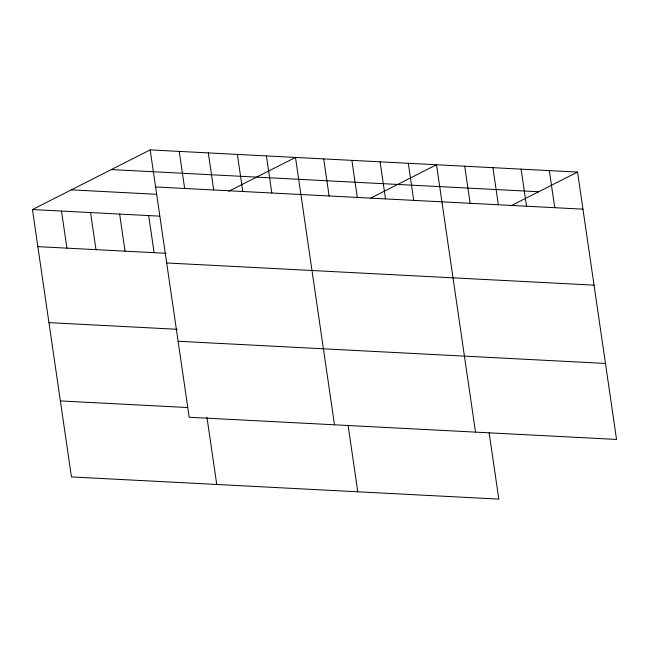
<?xml version="1.0" encoding="UTF-8"?>
<svg xmlns="http://www.w3.org/2000/svg" width="649" height="649" viewBox="0 0 649 649"><rect width="100%" height="100%" fill="white"/><g stroke="black" fill="none" stroke-linecap="round" stroke-linejoin="round"><path stroke-width="0.97" d="M489.151 432.867L498.813 499.113L71.455 476.926L32.45 209.554L150.187 149.887L577.545 172.074L616.55 439.446L189.192 417.258L150.187 149.887M228.789 191.228L295.49 157.431L334.495 424.803M370.684 198.115L436.517 164.749L475.522 432.129M510.844 205.879L577.545 172.074M111.328 169.576L538.694 191.763M155.59 186.969L582.956 209.156M71.301 189.865L156.482 194.286M32.45 209.554L159.719 216.158M37.861 246.636L166.128 253.297M166.679 262.959L594.038 285.154M48.943 322.634L177.218 329.294M178.102 341.26L605.46 363.448M60.365 400.928L187.634 407.54M549.338 170.606L554.749 207.688M521.131 169.146L526.542 206.228M492.924 167.677L498.335 204.76M464.725 166.217L470.127 203.299M408.31 163.288L413.721 200.371M380.103 161.82L385.514 198.902M351.896 160.36L357.307 197.442M323.689 158.891L329.1 195.974M348.124 425.541L357.786 491.796M266.423 155.922L271.834 193.004M237.364 154.413L242.775 191.496M208.305 152.904L213.716 189.987M179.246 151.395L184.657 188.478M206.95 417.242L216.758 484.47M148.694 215.59L154.105 252.672M119.635 214.081L125.038 251.163M90.568 212.572L95.979 249.654M61.509 211.063L66.92 248.145"/></g></svg>
